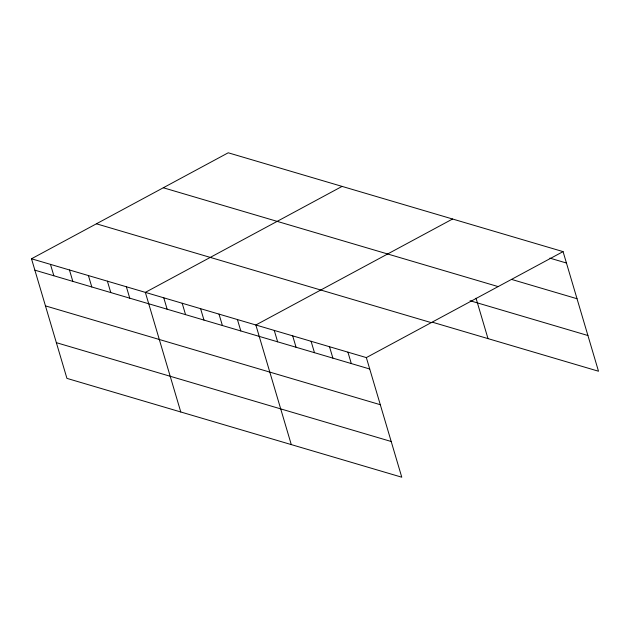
<?xml version="1.0" encoding="UTF-8"?>
<svg xmlns="http://www.w3.org/2000/svg" width="630" height="630" viewBox="0 0 630 630"><rect width="100%" height="100%" fill="white"/><g stroke="black" fill="none" stroke-linecap="round" stroke-linejoin="round"><path stroke-width="0.94" d="M31.5 258.773L366.345 357.596L401.775 477.209L66.93 378.378L31.5 258.773L228.225 152.791L563.07 251.622L598.5 371.227L432.747 322.308M342.074 186.393L145.349 292.375L180.779 411.981M452.568 219.012L255.851 324.986L291.28 444.591M366.345 357.596L563.07 251.622M549.872 258.135L566.449 263.025M511.647 279.436L577.025 298.73M163.304 187.764L498.149 286.595M470.059 300.731L587.924 335.522M96.421 223.8L431.266 322.631M34.878 270.168L369.723 368.999M45.454 305.881L380.3 404.712M56.353 342.665L391.198 441.496M476.028 298.195L487.998 338.617M347.933 352.162L351.304 363.565M329.514 346.728L332.892 358.131M311.094 341.295L314.472 352.69M292.682 335.861L296.061 347.256M274.263 330.419L277.641 341.822M237.431 319.552L240.81 330.947M219.012 314.118L222.39 325.513M200.6 308.676L203.978 320.079M182.18 303.243L185.559 314.646M163.768 297.809L167.139 309.212M126.37 286.768L129.748 298.171M107.399 281.169L110.778 292.572M88.421 275.57L91.799 286.973M69.45 269.971L72.828 281.374M50.471 264.372L53.849 275.767"/></g></svg>
